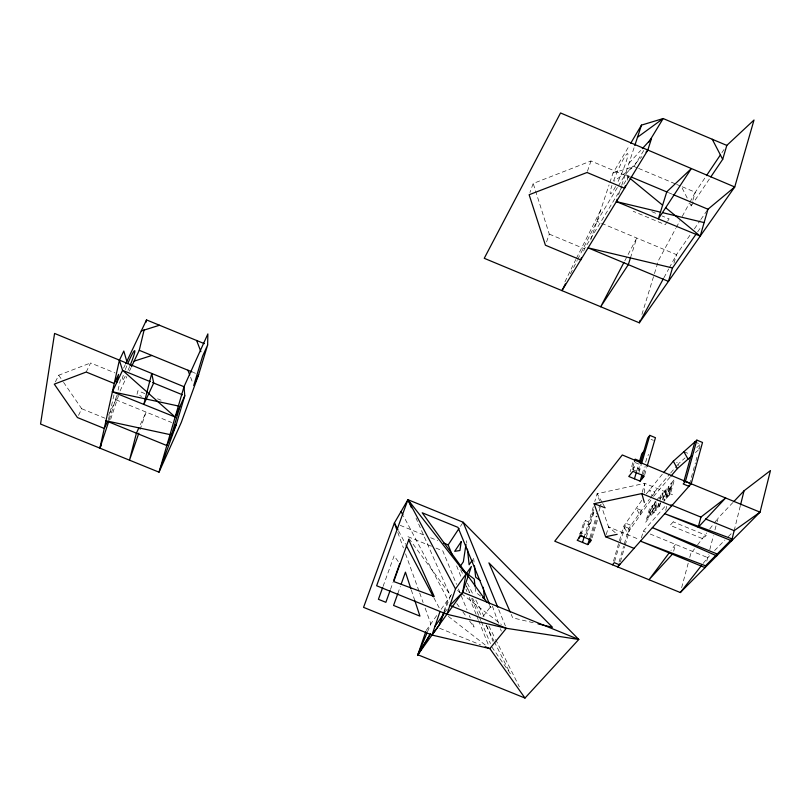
<?xml version="1.0" encoding="UTF-8"?>
<svg xmlns="http://www.w3.org/2000/svg" width="811" height="811" viewBox="0 0 811 811"><rect width="100%" height="100%" fill="white"/><g stroke="black" fill="none" stroke-linecap="round" stroke-linejoin="round"><path stroke-width="0.61" stroke-dasharray="4.05 3.04" d="M644.552 492.885L644.775 483.356L597.129 493.706L594.767 501.492M108.431 419.622L113.976 394.866M109.252 419.824L117.179 394.085M118.082 390.111L120.464 379.639M734.168 530.658L740.23 506.186M663.966 500.661L664.402 498.998L663.844 499.637M706.756 561.1L708.581 554.177M709.777 549.615L713.437 535.716M714.967 529.867L716.823 522.831M717.127 521.666L718.049 518.148L732.779 502.648M681.635 587.691L688.468 562.236M689.766 557.38L690.749 553.751L694.54 548.804M673.647 551.206L675.512 544.404L670.971 550.456M689.492 484.289L695.372 462.899M696.01 460.587L696.933 457.211M699.934 446.283L699.102 449.345L697.278 446.162M665.669 510.301L666.936 505.78M678.219 465.504L678.807 463.426L685.031 457.931M659.171 498.572L661.046 494.963L660.042 498.532M658.694 503.286L657.011 509.237L655.673 510.768L656.728 505.182L654.882 511.67L653.615 513.13L657.65 498.897L658.917 497.427M660.174 503.155L659.15 506.774L657.62 508.527L661.664 494.254L663.195 492.47L661.756 497.569L663.651 491.942L665.192 490.148L661.827 502.09M660.63 502.627L659.617 506.246L661.158 504.472M655.562 501.33L651.902 513.677L655.126 501.827L653.625 503.57L650.381 515.056A3.599 0.699 -67.9 0 0 650.28 516.546L653.048 513.028L656.393 501.948M641.389 537.825L643.285 531.185L665.922 505.385M643.599 473.847L645.678 466.7M619.057 562.064L623.629 546.32M624.328 543.897L628.849 528.336L649.418 499.16M644.664 474.861L646.752 467.673M620.415 561.678L624.835 546.432M625.18 545.256L630.948 525.356L625.768 523.227L619.847 543.542M642.15 492.439L644.775 483.356L674.529 495.592M638.936 472.58L641.339 464.358M613.471 561.161L619.097 541.88M619.452 540.673L623.679 526.217L641.988 500.063M614.616 561.465L619.492 544.739M642.2 474.009L644.279 466.883M645.657 462.128L647.391 456.187L648.78 454.474M633.229 470.228L634.222 466.842L639.93 469.184L637.841 471.749L640.183 463.76M636.777 470.856L638.774 464.044L633.117 461.723L630.106 471.921M636.706 471.282L632.154 469.407L634.172 462.564M606.253 534.55L608.524 526.876L602.421 509.105M590.996 537.764L596.947 518.016M599.025 511.123L601.093 504.239L599.278 506.5L598.204 510.068M673.941 263.119L676.496 254.654L690.8 234.004M690.09 203.713L691.195 205.893L692.564 201.341M692.908 200.205L695.301 192.248L705.803 176.626M592.111 537.875L597.717 519.263M593.328 506.774L584.163 536.933L585.958 534.723L594.118 507.828M586.444 536.852L593.845 512.451L598.062 514.184M589.942 537.45L596.409 516.029M579.987 534.763L583.636 522.821L585.43 520.581L590.722 522.75L588.918 524.991L583.636 522.821M581.132 534.672L585.43 520.581M641.927 314.415L654.092 274.797M654.457 273.591L658.512 260.392L675.725 228.52M630.441 257.939L636.757 238.029L624.541 261.304M662.911 499.475L666.257 488.921L668.497 486.316L665.344 499.667L663.753 501.492M627.197 180.143L628.332 176.676L590.976 160.994L533.192 183.479L529.948 192.481M618.641 194.721L621.327 186.52M621.723 185.314L634.405 146.7M110.641 419.348L118.467 395.717M590.722 240.005L609.051 184.938M609.842 182.566L613.004 173.057L629.468 145.362M583.697 251.025L584.447 248.795L628.332 176.676M564.922 281.863L575.8 259.55M443.921 611.372L447.875 599.755L403.442 515.958M587.438 171.334L590.976 160.994M140.039 429.678L146.122 412.089L139.897 425.623M546.573 241.891L549.28 234.115L533.192 183.479M397.816 593.561L400.35 586.434M390.486 589.455L393.011 582.43M383.086 586.373L394.126 555.829L398.333 561.739M444.134 612.437L450.419 596.156L418.05 522.659M427.488 631.82L430.844 623.872L424.832 607.257M108.583 415.232L117.96 395.373M120.038 390.993L126.82 376.628M129.425 371.103L130.997 367.788M123.637 368.093L125.229 364.747M78.525 415.354L81.718 408.744L63.582 382.336M86.199 372.046L90.619 362.963L115.081 372.948M55.391 381.91L58.706 375.219L90.619 362.963M576.368 258.435L600.596 210.363M570.427 273.875L577.189 260.463M577.756 259.348L596.926 221.362L617.627 187.138M676.313 227.415L679.871 220.825M682.244 216.425L689.37 203.237M689.968 202.142L695.301 192.248L681.291 186.358L687.343 198.289M663.915 277.737L668.71 268.948M669.308 267.843L676.496 254.654L596.926 221.362M618.266 186.084L625.281 174.497L641.886 156.604M643.741 150.511L634.03 166.488L614.049 181.248M460.425 526.359L462.473 523.267M667.169 221.798L665.233 224.698L633.209 211.276M667.808 220.835L669.095 218.899L662.192 216.01M721.902 152.681L724 149.559M691.195 205.893L710.091 177.964M694.378 228.844L700.096 220.582M700.816 219.548L707.253 210.262M697.653 231.875L700.522 227.759M646.296 493.909L662.861 473.583M650.148 498.136L654.477 491.993L669.886 473.898M426.191 630.461L437.017 615.123M441.123 609.304L451.869 594.098M650.868 500.123L627.461 533.111L623.679 526.217L628.849 528.336M445.249 611.95L447.256 609.142M483.001 616.583L491.233 605.858M697.572 544.85L706.675 532.979M709.706 529.025L713.498 524.078M714.258 523.095L718.049 518.148M703.127 563.422L709.422 555.829M593.845 512.451L592.03 514.701L597.291 516.86M579.48 534.033L580.666 532.563L585.958 534.723M632.154 469.407L634.222 466.842M670.697 472.955L678.807 463.426L676.617 462.523M670.048 477.162L653.027 497.082L654.477 491.993L649.165 489.814L652.47 496.038M628.971 163.244L640.66 150.461M714.633 550.527L724.912 540.065M728.278 536.649L731.644 533.222M695.412 452.609L698.18 450.156M696.821 447.5L700.501 444.256L694.845 441.914M613.004 173.057L634.03 166.488L637.487 167.948M533.202 622.716L512.704 617.84L511.214 614.403M439.633 628.261L480.528 644.826M115.892 399.762L171.668 422.501M400.239 525.356L424.792 535.372M430.641 537.754L437.656 540.613M431.391 546.229L407.436 536.476L450.865 595.538M435.963 548.094L442.806 550.882L456.542 584.366M81.718 408.744L104.943 418.202M193.292 372.421L195.431 373.303M144.845 393.588L137.9 390.76L136.988 394.44L141.601 396.326M157.577 398.789L161.054 400.208M643.285 531.185L645.586 532.128M650.189 534.023L707.679 557.593M636.878 538.494L608.524 526.876L616.319 533.587M683.906 451.707L689.472 453.998M651.091 439.39L653.342 440.322M549.28 234.115L584.447 248.795M651.851 211.671L657.599 214.084M638.642 168.424L675.522 183.935M676.678 184.411L680.135 185.871M629.934 176.453L625.281 174.497L629.103 177.65M668.365 192.592L671.863 194.062M480.588 596.044L475.651 592.263L475.145 587.458M457.495 590.499L460.476 592.811M461.479 593.581L501.35 624.429M448.361 616.401L485.921 645.536M456.857 603.678L459.097 606.74M462.848 611.829L466.589 616.918M469.579 620.993L474.08 627.106L472.184 622.483M489.489 605.645L490.969 607.682L490.006 605.351M491.871 647.016L510.261 673.515L494.497 642.048M58.706 375.219L62.893 381.312M602.086 502.374L597.129 493.706L599.572 500.813M602.705 503.459L604.56 506.713M398.525 530.81L405.612 544.242M433.956 597.95L439.866 609.142M460.607 569.667L463.426 575.303M467.379 583.18L473.026 594.443M475.854 600.079L484.329 616.968M488.84 625.97L495.055 638.358M495.622 639.484L519.344 686.785M469.721 592.598L466.345 585.846L469.234 592.78M472.539 598.214L481.552 616.198M486.053 625.19L493.94 640.923M416.023 518.067L417.543 521.514M471.637 598.548L478.865 615.863M479.352 617.009L480.791 620.476M481.278 621.631L490.432 643.559M458.438 588.989L466.974 609.781M469.336 615.549L470.289 617.86M498.735 609.639L505.385 625.95M486.63 625.595L492.997 641.379M456.613 565.875L461.297 577.523M465.98 589.181L466.923 591.513M469.265 597.332L476.29 614.819M476.756 615.985L478.166 619.472M478.632 620.638L488.942 646.276M190.615 377.297L192.4 382.011M397.816 532.472L403.391 547.901M405.541 553.842L419.267 591.827M419.692 593.013L423.119 602.512M492.399 606.07L498.745 623.943M500.438 628.707L501.289 631.09M411.319 589.992L414.847 600.687M466.538 540.765L466.791 543.157M473.654 558.292L474.05 562.064M613.562 180.914A21.907 2.372 -66.8 0 1 627.613 153.593A21.907 2.372 -66.8 0 1 617.84 182.029M615.569 186.54A21.907 2.372 -66.8 0 1 611.94 185.496M129.638 366.562A16.23 1.44 -67.3 0 1 127.57 371.296M125.229 376.152A16.23 1.44 -67.3 0 1 123.586 374.347M125.32 369.613A16.23 1.44 -67.3 0 1 126.881 365.7M652.49 505.588L649.195 517.469L645.607 522.314L649.641 508.193L652.49 505.588M669.653 488.273L667.554 497.133L668.528 496.018L671.812 485.627L669.075 495.379L670.454 493.798L674.509 479.352L672.451 481.734L670.2 488.871L671.68 482.626L669.653 484.978L665.608 499.363L666.977 497.792L669.653 488.273M666.541 490.736L664.544 497.113L666.541 490.736M650.736 508.892L647.786 518.188L650.736 508.892M641.481 510.413L640.061 515.34L636.25 508.264L641.481 510.413M673.252 521.858L670.109 525.325L702.955 538.808L706.219 535.402L673.252 521.858"/><path stroke-width="1.22" d="M207.626 344.999L207.869 333.919L184.006 386.725L159.027 472.174L40.55 424.041L54.58 333.443L184.006 386.725L184.776 395.748L176.311 424.396L159.027 472.174L181.289 422.43L198.644 374.611L207.626 344.999L202.618 356.13L193.738 385.539L198.644 374.611M465.97 544.475L463.355 561.79L459.928 566.737M524.991 698.048L417.847 654.751L462.696 592.294L465.98 574.107L407.933 499.688L394.389 522.973L363.561 607.358L431.989 635.054L489.874 648.607L524.991 698.048L578.79 639.463L463.152 522.233L407.933 499.688L376.628 585.755L446.922 614.262L506.328 628.282L578.79 639.463L462.696 592.294L449.923 605.391L506.328 628.282L489.874 648.607L485.201 646.712M101.426 444.884L99.885 448.148L119.379 360.307L123.799 351.051L126.82 361.392M116.703 382.711L118.568 374.378L114.239 383.491L86.199 372.046L54.286 384.14L77.461 417.564L104.254 428.461L107.387 421.832M131.514 366.684L139.259 350.301L144.196 329.641M145.929 322.352L146.517 319.919L204.321 343.641M733.651 501.735L744.042 490.797L770.45 470.573L760.049 512.167L734.168 530.658L731.654 540.795L664.716 513.698L732.11 538.94L717.198 554.004L716.711 555.859L652.389 527.637L717.198 554.004M740.524 505L744.042 490.797M705.529 565.784L705.043 567.619L640.447 541.14L705.529 565.784L716.356 554.846M700.947 517.053L698.21 527.262L725.652 497.984L700.897 517.094L671.021 504.918M612.417 564.77L614.262 562.662L619.513 564.801L619.756 563.98L617.647 566.909L691.185 483.792L702.519 442.461L696.852 440.12L673.333 461.175L663.662 472.631M673.029 553.477L649.013 579.733L669.46 552.484M689.168 485.475L688.924 486.336L683.197 483.964L685.427 481.42L696.852 440.12M683.855 481.562L694.845 441.914M617.13 199.303L616.38 201.604L700.228 236.113L707.962 209.228L734.736 186.976L754.017 120.018L726.808 145.402L722.692 159.341L710.791 176.93M642.221 478.612L643.255 475.033M647.097 466.467L655.45 437.697L649.814 435.375L647.725 438.001L640.183 463.76M641.694 463.152L649.814 435.375M640.122 481.136L644.319 476.057L632.894 471.363L628.768 476.462L640.122 481.136L641.856 475.195M171.577 434.939L179.981 406.352M634.445 478.804L636.442 471.992M639.433 461.783L641.754 453.866L643.833 451.281M634.506 461.429L635.175 459.148L640.842 461.479M589.597 542.407L590.641 538.92M672.481 267.954L668.436 281.387L588.107 247.852L672.481 267.954L696.213 233.943M587.782 544.597L591.412 540.207L580.777 535.848L577.199 540.268L587.782 544.597L589.587 538.636M578.983 538.058L579.652 535.858M582.501 542.427L584.163 536.933L580.99 535.635M640.082 320.416L639.342 322.819L484.248 258.303L560.543 112.952L734.736 186.976L639.342 322.819L663.317 278.842M630.441 257.939L628.322 264.639L600.698 306.74L623.963 262.409M565.348 283.931L561.962 290.632L647.705 150.339L651.507 138.59L642.322 148.636M625.311 185.912L624.551 188.223L587.042 172.49L529.137 194.731L545.418 245.216L580.727 259.936L581.467 257.705M634.79 145.524L641.491 125.117L663.175 118.548L726.808 145.402M99.885 448.148L108.867 421M462.696 592.294L471.384 566.453L455.498 588.958L446.922 614.262M440.059 611.413L431.989 635.054L439.258 625.078L443.526 612.538M425.795 631.607L417.847 654.751L430.519 633.726M138.823 433.196L129.486 460.172L136.41 433.175L138.853 427.873M397.816 593.561L393.578 605.442L419.946 616.127L414.847 600.687M401.202 584.052L405.439 572.171L410.924 588.806M390.071 590.621L385.864 602.32L378.413 599.299L382.66 587.549M393.852 580.088L399.732 563.716M439.258 625.078L444.134 612.437M427.012 632.955L417.523 655.491L430.529 633.756M176.311 424.396L166.813 445.553L105.957 420.777L170.361 434.676M119.379 360.307L122.583 370.333L112.394 391.774L175.156 417.026L184.776 395.748M125.766 363.632L146.517 319.919M630.735 143.223L641.491 125.117M648.932 141.986L663.175 118.548L637.507 137.252M452.396 555.383L448.179 544.901L459.067 528.417M706.503 175.592L720.503 154.769M472.367 560.137L469.133 564.74L467.44 549.159M434.96 626.366L444.58 612.893M691.185 483.792L622.301 454.971L554.744 541.201L680.328 592.537L701.606 565.358M670.859 476.209L677.347 468.626L691.732 455.873M646.043 152.133L647.705 150.339M680.328 592.537L760.049 512.167L685.427 481.42M134.129 361.159L151.86 355.461M141.266 330.979L159.493 325.241M634.04 548.388L605.604 536.74L594.088 503.722L641.815 493.575L671.67 505.841M605.604 536.74L617.191 534.327M112.394 391.774L178.755 406.088M538.028 623.862L552.494 627.308L488.901 562.864L510.22 612.112M616.38 201.604L660.245 212.097M662.688 212.685L704.12 222.599M594.088 503.722L605.188 507.798M705.489 518.969L734.168 530.658M443.505 542.995L448.179 544.901M139.259 350.301L192.227 371.985M150.228 381.626L122.583 370.333L175.156 417.026M152.529 382.569L182.475 394.805M631.1 176.94L667.2 192.106M673.029 194.549L707.962 209.228M480.122 580.494L475.641 577.128L474.455 565.825M462.25 569.991L474.253 579.054L475.013 586.262M482.565 597.565L484.532 599.076L483.295 587.245M630.066 178.43L662.607 205.183M665.507 207.565L700.228 236.113M487.269 602.583L422.217 512.785L457.992 527.383L489.53 604.195M683.906 451.707L688.042 459.148M673.333 461.175L677.347 468.626M455.498 588.958L407.933 499.688L411.471 507.727M401.07 511.488L402.844 514.843M397.927 529.695L394.389 522.973L396.528 528.914M406.199 545.357L433.368 596.835M712.251 139.259L722.692 159.341M463.152 522.233L497.792 607.307M196.617 340.478L200.895 351.66M187.939 370.232L189.723 374.946M641.815 493.575L644.319 502.425M127.712 363.723A16.23 1.44 -67.3 0 1 134.748 350.687A16.23 1.44 -67.3 0 1 130.044 365.599M461.246 541.586L459.918 550.517L454.677 551.338L461.246 541.586M151.728 373.526L143.8 404.415L153.695 383.005L151.728 373.526M666.794 191.771L658.35 218.869L691.276 168.678L666.794 191.771M408.734 539.771L393.74 581.538L434.24 596.531L408.734 539.771"/></g></svg>
